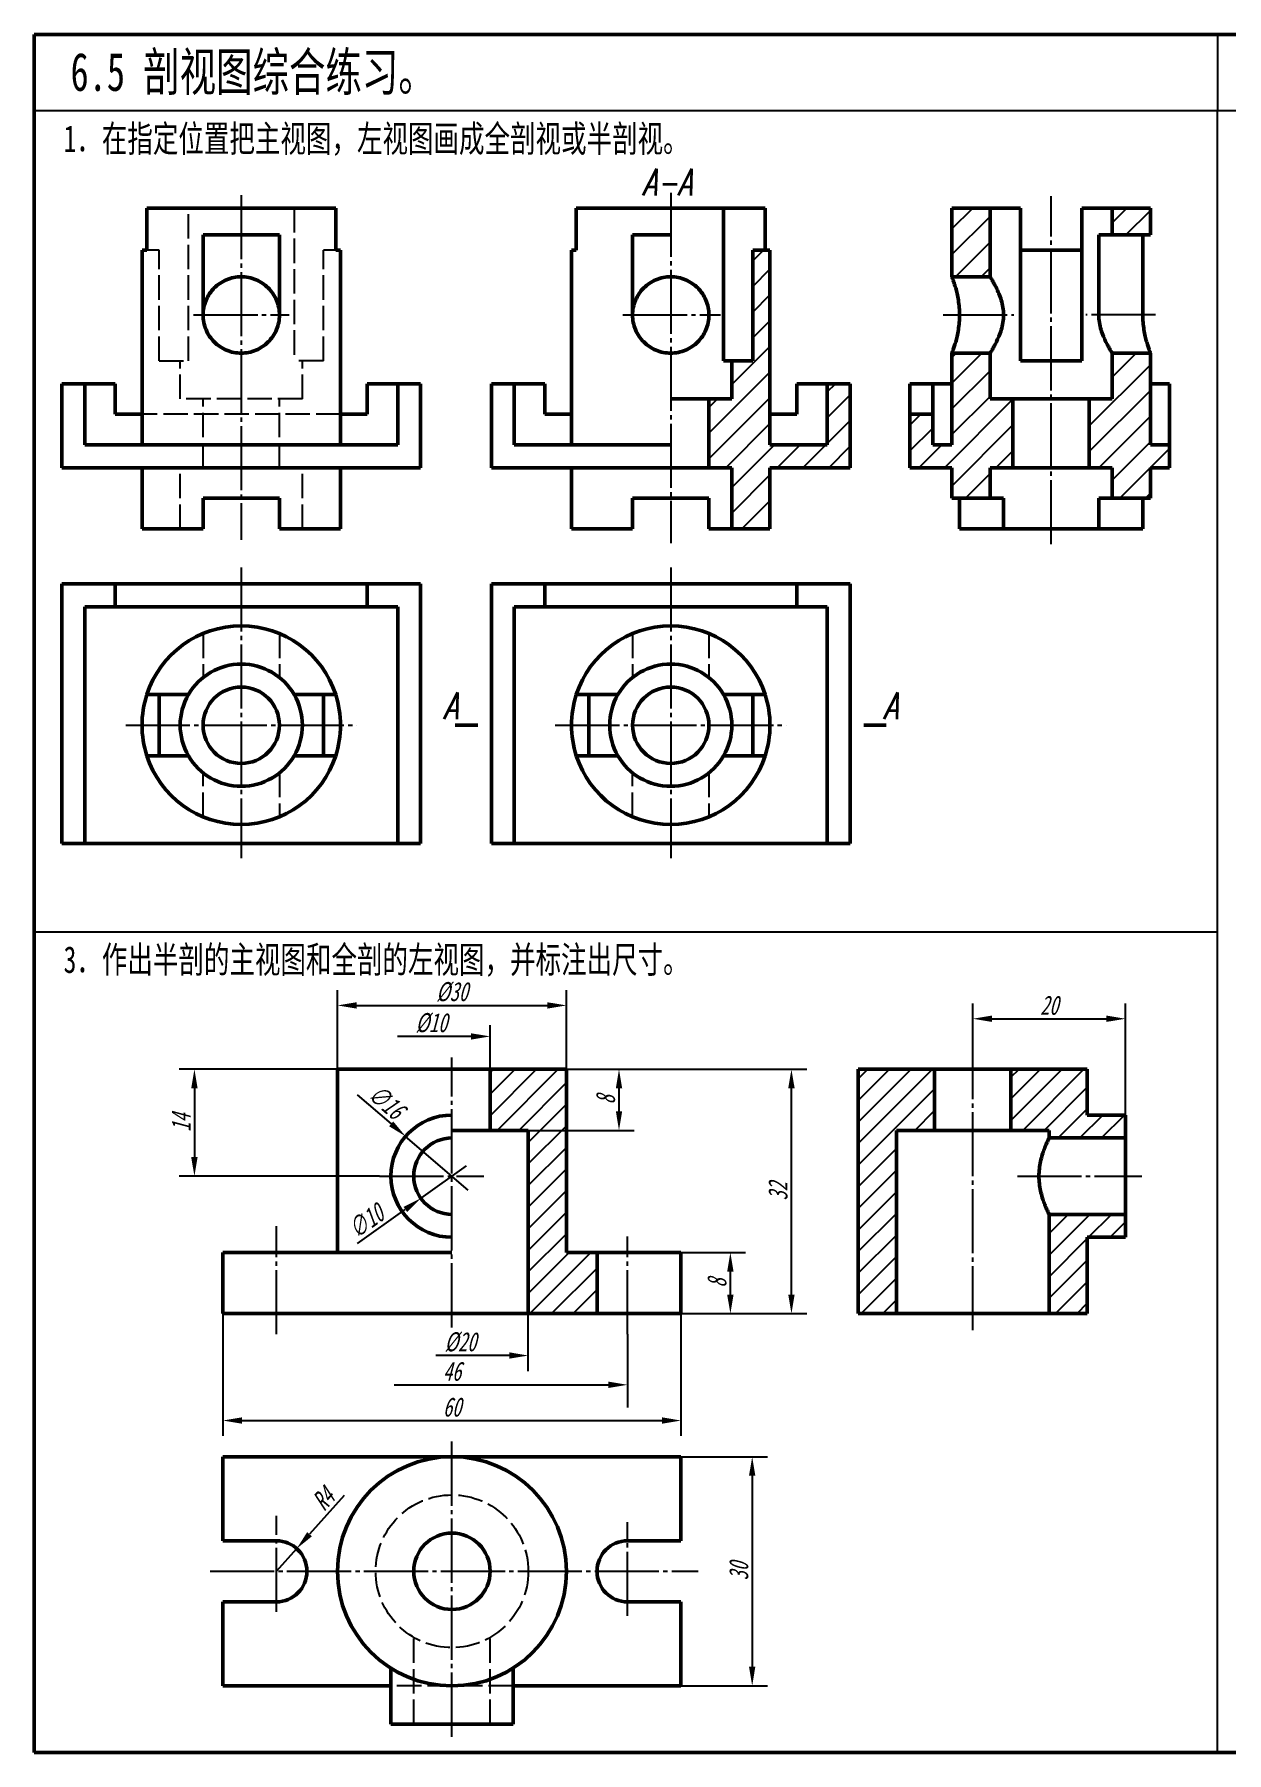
# Model space of a CAD drawing. Header units: millimetres. Extents: x -334 to 3025, y 133 to 867.
# Drawn here: x 1027.1 to 1183.2, y 356.2 to 581.2 of the extents above; entities that cross this region are included whole.
import ezdxf

# ---------------------------------------------------------------- set-up
doc = ezdxf.new("R2010")
doc.units = ezdxf.units.MM
doc.header["$LTSCALE"] = 0.8
doc.header["$PDMODE"] = 33
doc.header["$PDSIZE"] = 1.5
doc.linetypes.add('myCENTER', pattern=[18, 15, -1, 1, -1])
doc.linetypes.add('myHIDDEN', pattern=[5, 4, -1])
doc.layers.get('Defpoints').update_dxf_attribs({"lineweight": 20})
for name, color, linetype, lineweight in [('中心线', 7, 'myCENTER', 25), ('标题文字', 7, 'Continuous', 25), ('答案中心线', 1, 'myCENTER', 25), ('答案剖面线', 1, 'Continuous', 25), ('答案尺寸', 1, 'Continuous', 25), ('答案标注', 1, 'Continuous', 25), ('答案粗实线', 1, 'Continuous', 50), ('粗实线', 7, 'Continuous', 50), ('细实线', 7, 'Continuous', 25), ('虚线', 7, 'myHIDDEN', 25)]:
    doc.layers.add(name, color=color, linetype=linetype, lineweight=lineweight)
doc.styles.add('字母标注-2.5号', font='txt.shx', dxfattribs={"width": 0.7, "oblique": 15, "height": 2.5})
doc.styles.add('尺寸文字1-2.5号', font='SimSun.ttf', dxfattribs={"width": 0.7, "oblique": 15, "height": 2.5})
doc.styles.add('标题汉字1-5号', font='SimSun.ttf', dxfattribs={"width": 0.7, "height": 5})
doc.styles.add('标题汉字2-3.5号', font='SimSun.ttf', dxfattribs={"width": 0.7, "height": 3.5})
doc.dimstyles.new('尺寸25', dxfattribs={"dimtxt": 2.5, "dimasz": 2.5, "dimexe": 2, "dimexo": 0, "dimgap": 0.5, "dimtad": 1, "dimdec": 0, "dimdsep": 46, "dimtxsty": '尺寸文字1-2.5号', "dimcen": 0, "dimadec": 0, "dimazin": 0, "dimtfac": 1, "dimtdec": 0, "dimtmove": 0, "dimatfit": 3, "dimfxl": 0, "dimarcsym": 0})
pattern_1 = [(45, (1121.2114, 413.7291), (-1.414214, 1.414214), [])]

# ---------------------------------------------------------------- blocks, each defined once
blk = doc.blocks.new('*D4')
at = {"layer": 'Defpoints', "color": 0}
for p in [(1066.76, 445.73), (1048.02, 431.73), (1072.27, 431.73)]:
    blk.add_point(p, dxfattribs=at)
at = {"layer": '答案尺寸', "color": 0, "lineweight": -2}
for p, q in [((1066.76, 445.73), (1046.02, 445.73)), ((1048.02, 443.23), (1048.02, 434.23)), ((1072.27, 431.73), (1046.02, 431.73))]:
    blk.add_line(p, q, dxfattribs=at)
at = {"layer": '答案尺寸', "color": 0}
for points in [[(1047.6, 443.23), (1048.44, 443.23), (1048.02, 445.73)], [(1047.6, 434.23), (1048.44, 434.23), (1048.02, 431.73)]]:
    blk.add_solid(points, dxfattribs=at)
at = {"layer": '答案尺寸', "color": 0, "insert": (1046.27, 438.73), "char_height": 2.5, "attachment_point": 5, "rotation": 90, "style": '尺寸文字1-2.5号'}
blk.add_mtext('14', dxfattribs=at)
blk = doc.blocks.new('*D5')
at = {"layer": 'Defpoints', "color": 0}
for p in [(1096.76, 445.73), (1091.76, 437.73), (1103.64, 437.73)]:
    blk.add_point(p, dxfattribs=at)
at = {"layer": '答案尺寸', "color": 0, "lineweight": -2}
for p, q in [((1096.76, 445.73), (1105.64, 445.73)), ((1103.64, 443.23), (1103.64, 440.23)), ((1091.76, 437.73), (1105.64, 437.73))]:
    blk.add_line(p, q, dxfattribs=at)
at = {"layer": '答案尺寸', "color": 0}
for points in [[(1103.23, 443.23), (1104.06, 443.23), (1103.64, 445.73)], [(1103.23, 440.23), (1104.06, 440.23), (1103.64, 437.73)]]:
    blk.add_solid(points, dxfattribs=at)
at = {"layer": '答案尺寸', "color": 0, "insert": (1101.89, 441.73), "char_height": 2.5, "attachment_point": 5, "rotation": 90, "style": '尺寸文字1-2.5号'}
blk.add_mtext('8', dxfattribs=at)
blk = doc.blocks.new('*D6')
at = {"layer": 'Defpoints', "color": 0}
for p in [(1096.76, 454.09), (1066.76, 445.73), (1096.76, 445.73)]:
    blk.add_point(p, dxfattribs=at)
at = {"layer": '答案尺寸', "color": 0, "lineweight": -2}
for p, q in [((1066.76, 445.73), (1066.76, 456.09)), ((1096.76, 445.73), (1096.76, 456.09)), ((1069.26, 454.09), (1094.26, 454.09))]:
    blk.add_line(p, q, dxfattribs=at)
at = {"layer": '答案尺寸', "color": 0}
for points in [[(1069.26, 454.5), (1069.26, 453.67), (1066.76, 454.09)], [(1094.26, 454.5), (1094.26, 453.67), (1096.76, 454.09)]]:
    blk.add_solid(points, dxfattribs=at)
at = {"layer": '答案尺寸', "color": 0, "insert": (1081.76, 455.84), "char_height": 2.5, "attachment_point": 5, "style": '尺寸文字1-2.5号'}
blk.add_mtext('%%C30', dxfattribs=at)
blk = doc.blocks.new('*D7')
at = {"layer": 'Defpoints', "color": 0}
for p in [(1111.76, 421.73), (1118.23, 421.73), (1111.76, 413.73)]:
    blk.add_point(p, dxfattribs=at)
at = {"layer": '答案尺寸', "color": 0, "lineweight": -2}
for p, q in [((1111.76, 421.73), (1120.23, 421.73)), ((1118.23, 416.23), (1118.23, 419.23)), ((1111.76, 413.73), (1120.23, 413.73))]:
    blk.add_line(p, q, dxfattribs=at)
at = {"layer": '答案尺寸', "color": 0}
for points in [[(1117.81, 419.23), (1118.65, 419.23), (1118.23, 421.73)], [(1117.81, 416.23), (1118.65, 416.23), (1118.23, 413.73)]]:
    blk.add_solid(points, dxfattribs=at)
at = {"layer": '答案尺寸', "color": 0, "insert": (1116.48, 417.73), "char_height": 2.5, "attachment_point": 5, "rotation": 90, "style": '尺寸文字1-2.5号'}
blk.add_mtext('8', dxfattribs=at)
blk = doc.blocks.new('*D8')
at = {"layer": 'Defpoints', "color": 0}
for p in [(1096.76, 445.73), (1126.23, 445.73), (1111.76, 413.73)]:
    blk.add_point(p, dxfattribs=at)
at = {"layer": '答案尺寸', "color": 0, "lineweight": -2}
for p, q in [((1096.76, 445.73), (1128.23, 445.73)), ((1126.23, 416.23), (1126.23, 443.23)), ((1111.76, 413.73), (1128.23, 413.73))]:
    blk.add_line(p, q, dxfattribs=at)
at = {"layer": '答案尺寸', "color": 0}
for points in [[(1125.81, 443.23), (1126.65, 443.23), (1126.23, 445.73)], [(1125.81, 416.23), (1126.65, 416.23), (1126.23, 413.73)]]:
    blk.add_solid(points, dxfattribs=at)
at = {"layer": '答案尺寸', "color": 0, "insert": (1124.48, 429.73), "char_height": 2.5, "attachment_point": 5, "rotation": 90, "style": '尺寸文字1-2.5号'}
blk.add_mtext('32', dxfattribs=at)
blk = doc.blocks.new('*D9')
at = {"layer": 'Defpoints', "color": 0}
for p in [(1169.99, 452.34), (1149.99, 448.97), (1169.99, 439.73)]:
    blk.add_point(p, dxfattribs=at)
at = {"layer": '答案尺寸', "color": 0, "lineweight": -2}
for p, q in [((1149.99, 448.97), (1149.99, 454.34)), ((1152.49, 452.34), (1167.49, 452.34)), ((1169.99, 439.73), (1169.99, 454.34))]:
    blk.add_line(p, q, dxfattribs=at)
at = {"layer": '答案尺寸', "color": 0}
for points in [[(1152.49, 452.76), (1152.49, 451.93), (1149.99, 452.34)], [(1167.49, 452.76), (1167.49, 451.93), (1169.99, 452.34)]]:
    blk.add_solid(points, dxfattribs=at)
at = {"layer": '答案尺寸', "color": 0, "insert": (1159.99, 454.09), "char_height": 2.5, "attachment_point": 5, "style": '尺寸文字1-2.5号'}
blk.add_mtext('20', dxfattribs=at)
blk = doc.blocks.new('*D10')
at = {"layer": 'Defpoints', "color": 0}
for p in [(1111.76, 394.99), (1111.76, 364.99), (1121.09, 364.99)]:
    blk.add_point(p, dxfattribs=at)
at = {"layer": '答案尺寸', "color": 0, "lineweight": -2}
for p, q in [((1111.76, 394.99), (1123.09, 394.99)), ((1121.09, 392.49), (1121.09, 367.49)), ((1111.76, 364.99), (1123.09, 364.99))]:
    blk.add_line(p, q, dxfattribs=at)
at = {"layer": '答案尺寸', "color": 0}
for points in [[(1120.67, 392.49), (1121.5, 392.49), (1121.09, 394.99)], [(1120.67, 367.49), (1121.5, 367.49), (1121.09, 364.99)]]:
    blk.add_solid(points, dxfattribs=at)
at = {"layer": '答案尺寸', "color": 0, "insert": (1119.34, 379.99), "char_height": 2.5, "attachment_point": 5, "rotation": 90, "style": '尺寸文字1-2.5号'}
blk.add_mtext('30', dxfattribs=at)
blk = doc.blocks.new('*D11')
at = {"layer": 'Defpoints', "color": 0}
for p in [(1061.43, 382.97), (1058.76, 379.99)]:
    blk.add_point(p, dxfattribs=at)
at = {"layer": '答案尺寸', "color": 0, "lineweight": -2}
for p, q in [((1067.63, 389.9), (1063.1, 384.83)), ((1058.76, 379.99), (1061.43, 382.97))]:
    blk.add_line(p, q, dxfattribs=at)
at = {"layer": '答案尺寸', "color": 0}
blk.add_solid([(1062.79, 385.11), (1063.41, 384.56), (1061.43, 382.97)], dxfattribs=at)
at = {"layer": '答案尺寸', "color": 0, "insert": (1064.89, 389.46), "char_height": 2.5, "attachment_point": 5, "rotation": 48.1573, "style": '尺寸文字1-2.5号'}
blk.add_mtext('R4', dxfattribs=at)
blk = doc.blocks.new('*D12')
at = {"layer": 'Defpoints', "color": 0}
for p in [(1051.76, 413.73), (1111.76, 413.73), (1111.76, 399.73)]:
    blk.add_point(p, dxfattribs=at)
at = {"layer": '答案尺寸', "color": 0, "lineweight": -2}
for p, q in [((1051.76, 413.73), (1051.76, 397.73)), ((1111.76, 413.73), (1111.76, 397.73)), ((1054.26, 399.73), (1109.26, 399.73))]:
    blk.add_line(p, q, dxfattribs=at)
at = {"layer": '答案尺寸', "color": 0}
for points in [[(1054.26, 400.15), (1054.26, 399.31), (1051.76, 399.73)], [(1109.26, 400.15), (1109.26, 399.31), (1111.76, 399.73)]]:
    blk.add_solid(points, dxfattribs=at)
at = {"layer": '答案尺寸', "color": 0, "insert": (1081.76, 401.48), "char_height": 2.5, "attachment_point": 5, "style": '尺寸文字1-2.5号'}
blk.add_mtext('60', dxfattribs=at)

msp = doc.modelspace()

# ---------------------------------------------------------------- hatches: boundary and pattern name
at = {"layer": '答案剖面线'}
h = msp.add_hatch(dxfattribs=at)
h.set_pattern_fill('ANSI31', color=256, scale=0.75, style=0)
h.set_pattern_definition([(45, (898.9467, 314.2004), (-1.683798, 1.683798), [])])
h.paths.add_polyline_path([(1152.25, 524.5), (1155.25, 524.5), (1155.25, 533.5), (1152.25, 533.5), (1152.25, 539.5), (1147.25, 539.5), (1147.25, 527.5), (1144.75, 527.5), (1144.75, 531.5), (1141.75, 531.5), (1141.75, 524.5), (1147.25, 524.5), (1147.25, 520.5), (1152.25, 520.5)])
h.paths.add_polyline_path([(1152.25, 558.5), (1147.25, 558.5), (1147.25, 549.5), (1152.25, 549.5)])
h.paths.add_polyline_path([(1173.25, 555), (1173.25, 558.5), (1168.25, 558.5), (1168.25, 555)])
h.paths.add_polyline_path([(1173.25, 539.5), (1168.25, 539.5), (1168.25, 533.5), (1165.25, 533.5), (1165.25, 524.5), (1168.25, 524.5), (1168.25, 520.5), (1173.25, 520.5), (1173.25, 524.5), (1175.75, 524.5), (1175.75, 527.5), (1173.25, 527.5)])
h = msp.add_hatch(dxfattribs=at)
h.set_pattern_fill('ANSI31', color=256, scale=0.75, style=0)
h.set_pattern_definition([(45, (910.7062, 314.2004), (-1.683798, 1.683798), [])])
h.paths.add_polyline_path([(1123.42, 553), (1121.17, 553), (1121.17, 538.5), (1118.42, 538.5), (1118.42, 533.5), (1115.42, 533.5), (1115.42, 524.5), (1118.42, 524.5), (1118.42, 516.5), (1123.42, 516.5), (1123.42, 524.5), (1133.92, 524.5), (1133.92, 535.5), (1130.92, 535.5), (1130.92, 527.5), (1123.42, 527.5)])
h = msp.add_hatch(dxfattribs=at)
h.set_pattern_fill('_USER', color=256, scale=2, angle=45, style=0, pattern_type=0)
h.set_pattern_definition([(45, (1111.7599, 413.7291), (-1.41421, 1.41421), [])])
h.paths.add_polyline_path([(1091.76, 413.73), (1100.76, 413.73), (1100.76, 421.73), (1096.76, 421.73), (1096.76, 445.73), (1086.76, 445.73), (1086.76, 437.73), (1091.76, 437.73)])
h = msp.add_hatch(dxfattribs=at)
h.set_pattern_fill('_USER', color=256, scale=2, angle=45, style=0, pattern_type=0)
h.set_pattern_definition(pattern_1)
h.paths.add_polyline_path([(1134.99, 445.73), (1134.99, 413.73), (1139.99, 413.73), (1139.99, 437.73), (1144.99, 437.73), (1144.99, 445.73)])
h = msp.add_hatch(dxfattribs=at)
h.set_pattern_fill('_USER', color=256, scale=2, angle=45, style=0, pattern_type=0)
h.set_pattern_definition(pattern_1)
h.paths.add_polyline_path([(1154.99, 445.73), (1154.99, 437.73), (1159.99, 437.73), (1159.99, 436.73), (1169.99, 436.73), (1169.99, 439.73), (1164.99, 439.73), (1164.99, 445.73)])
h = msp.add_hatch(dxfattribs=at)
h.set_pattern_fill('_USER', color=256, scale=2, angle=45, style=0, pattern_type=0)
h.set_pattern_definition(pattern_1)
h.paths.add_polyline_path([(1164.99, 423.73), (1169.99, 423.73), (1169.99, 426.73), (1159.99, 426.73), (1159.99, 413.73), (1164.99, 413.73)])

# ---------------------------------------------------------------- linework, layer by layer
for p, q in [((1182.05, 356.24), (1182.05, 571.24)), ((1027.05, 463.74), (1182.05, 463.74))]:
    msp.add_line(p, q)
at = {"layer": '中心线', "ltscale": 0.7}
for p, q in [((1110.42, 560.5), (1110.42, 514.62)), ((1054.16, 560.19), (1054.16, 515.05)), ((1160.25, 514.47), (1160.25, 560.05)), ((1047.91, 544.5), (1060.42, 544.5)), ((1104.16, 544.5), (1116.93, 544.5)), ((1054.16, 511.44), (1054.16, 473.38)), ((1110.42, 511.44), (1110.42, 473.38)), ((1039.04, 490.78), (1069.29, 490.78)), ((1095.3, 490.78), (1125.55, 490.78)), ((1149.99, 411.56), (1149.99, 448.97)), ((1081.76, 411.93), (1081.76, 447.27)), ((1072.27, 431.73), (1085.92, 431.73)), ((1155.83, 431.73), (1172.14, 431.73)), ((1058.76, 411.03), (1058.76, 425.19)), ((1104.76, 411.03), (1104.76, 423.85)), ((1081.76, 358.33), (1081.76, 397.02)), ((1058.76, 374.67), (1058.76, 387.23)), ((1104.76, 374.14), (1104.76, 386.43)), ((1050.07, 379.99), (1114.01, 379.99))]:
    msp.add_line(p, q, dxfattribs=at)
at = {"layer": '答案中心线', "ltscale": 0.7}
for p, q in [((1146.09, 544.5), (1155.37, 544.5)), ((1173.93, 544.5), (1164.8, 544.5))]:
    msp.add_line(p, q, dxfattribs=at)
at = {"layer": '答案尺寸'}
for p, q in [((1084.26, 450.03), (1074.63, 450.03)), ((1086.76, 445.73), (1086.76, 451.48)), ((1069.36, 442.39), (1073.8, 438.57)), ((1083.88, 429.91), (1075.69, 436.94)), ((1083.64, 433.07), (1077.69, 428.83)), ((1069.38, 422.9), (1075.65, 427.37)), ((1091.76, 406.19), (1091.76, 413.73)), ((1104.76, 411.03), (1104.76, 401.42)), ((1089.26, 408.24), (1079.63, 408.24)), ((1074.21, 404.41), (1102.26, 404.41))]:
    msp.add_line(p, q, dxfattribs=at)
for points in [[(1084.26, 450.44), (1084.26, 449.61), (1086.76, 450.03)], [(1074.07, 438.89), (1073.53, 438.26), (1075.69, 436.94)], [(1075.41, 427.71), (1075.9, 427.03), (1077.69, 428.83)], [(1089.26, 408.66), (1089.26, 407.83), (1091.76, 408.24)], [(1102.26, 404.82), (1102.26, 403.99), (1104.76, 404.41)]]:
    msp.add_solid(points, dxfattribs=at)
at = {"layer": '答案标注', "const_width": 0.5}
for points in [[(1085.17, 490.78), (1082.17, 490.78)], [(1135.67, 490.78), (1138.67, 490.78)]]:
    msp.add_lwpolyline(points, dxfattribs=at)
at = {"layer": '答案粗实线', "extrusion": (0, 1, 2.22045e-16)}
for p, q in [((1098.05, 558.5), (1110.42, 558.5)), ((1098.05, 558.5), (1098.05, 553)), ((1110.42, 558.5), (1117.35, 558.5)), ((1117.35, 538.5), (1117.35, 558.5)), ((1117.35, 558.5), (1122.79, 558.5)), ((1122.79, 558.5), (1122.79, 553)), ((1105.42, 544.5), (1105.42, 555)), ((1105.42, 555), (1110.42, 555)), ((1098.05, 553), (1097.42, 553)), ((1097.42, 527.5), (1097.42, 553)), ((1123.42, 553), (1121.17, 553)), ((1121.17, 553), (1121.17, 538.5)), ((1123.42, 527.5), (1123.42, 553)), ((1117.35, 538.5), (1118.42, 538.5)), ((1118.42, 538.5), (1118.42, 533.5)), ((1121.17, 538.5), (1118.42, 538.5)), ((1086.92, 535.5), (1086.92, 524.5)), ((1086.92, 535.5), (1089.92, 535.5)), ((1089.92, 535.5), (1093.92, 535.5)), ((1089.92, 527.5), (1089.92, 535.5)), ((1093.92, 531.5), (1093.92, 535.5)), ((1115.42, 533.5), (1110.42, 533.5)), ((1115.42, 533.5), (1115.42, 524.5)), ((1118.42, 533.5), (1115.42, 533.5)), ((1126.92, 535.5), (1130.92, 535.5)), ((1126.92, 535.5), (1126.92, 531.5)), ((1130.92, 535.5), (1130.92, 527.5)), ((1133.92, 535.5), (1130.92, 535.5)), ((1133.92, 524.5), (1133.92, 535.5)), ((1097.42, 531.5), (1093.92, 531.5)), ((1126.92, 531.5), (1123.42, 531.5)), ((1110.42, 527.5), (1089.92, 527.5)), ((1130.92, 527.5), (1123.42, 527.5)), ((1110.42, 524.5), (1086.92, 524.5)), ((1097.42, 516.5), (1097.42, 524.5)), ((1110.42, 524.5), (1115.42, 524.5)), ((1115.42, 524.5), (1118.42, 524.5)), ((1118.42, 524.5), (1118.42, 516.5)), ((1123.42, 524.5), (1133.92, 524.5)), ((1123.42, 516.5), (1123.42, 524.5)), ((1105.42, 516.5), (1105.42, 520.5)), ((1105.42, 520.5), (1110.42, 520.5)), ((1115.42, 520.5), (1110.42, 520.5)), ((1115.42, 516.5), (1115.42, 520.5)), ((1105.42, 516.5), (1097.42, 516.5)), ((1118.42, 516.5), (1115.42, 516.5)), ((1118.42, 516.5), (1123.42, 516.5))]:
    msp.add_line(p, q, dxfattribs=at)
at = {"layer": '答案粗实线', "extrusion": (2.22045e-16, 1, -4.93038e-32)}
for p, q in [((1147.25, 558.5), (1147.25, 549.5)), ((1152.25, 558.5), (1147.25, 558.5)), ((1152.25, 558.5), (1156.25, 558.5)), ((1152.25, 549.5), (1152.25, 558.5)), ((1156.25, 538.5), (1156.25, 558.5)), ((1164.25, 558.5), (1164.25, 538.5)), ((1164.25, 558.5), (1168.25, 558.5)), ((1168.25, 558.5), (1168.25, 555)), ((1173.25, 558.5), (1168.25, 558.5)), ((1173.25, 555), (1173.25, 558.5)), ((1166.5, 555), (1166.5, 544.5)), ((1168.25, 555), (1166.5, 555)), ((1168.25, 555), (1173.25, 555)), ((1172.25, 555), (1172.25, 544.5)), ((1164.25, 553), (1156.25, 553)), ((1147.25, 549.5), (1152.25, 549.5)), ((1147.25, 539.5), (1147.25, 527.5)), ((1152.25, 539.5), (1147.25, 539.5)), ((1152.25, 533.5), (1152.25, 539.5)), ((1156.25, 538.5), (1164.25, 538.5)), ((1168.25, 539.5), (1168.25, 533.5)), ((1173.25, 539.5), (1168.25, 539.5)), ((1173.25, 527.5), (1173.25, 539.5)), ((1141.75, 535.5), (1144.75, 535.5)), ((1141.75, 531.5), (1141.75, 535.5)), ((1144.75, 535.5), (1147.25, 535.5)), ((1144.75, 535.5), (1144.75, 531.5)), ((1155.25, 533.5), (1152.25, 533.5)), ((1165.25, 533.5), (1155.25, 533.5)), ((1155.25, 524.5), (1155.25, 533.5)), ((1165.25, 533.5), (1165.25, 524.5)), ((1168.25, 533.5), (1165.25, 533.5)), ((1173.25, 535.5), (1175.75, 535.5)), ((1175.75, 535.5), (1175.75, 527.5)), ((1141.75, 531.5), (1141.75, 524.5)), ((1144.75, 531.5), (1141.75, 531.5)), ((1144.75, 527.5), (1144.75, 531.5)), ((1147.25, 527.5), (1144.75, 527.5)), ((1175.75, 527.5), (1173.25, 527.5)), ((1175.75, 524.5), (1175.75, 527.5)), ((1141.75, 524.5), (1147.25, 524.5)), ((1147.25, 524.5), (1147.25, 520.5)), ((1152.25, 524.5), (1155.25, 524.5)), ((1152.25, 520.5), (1152.25, 524.5)), ((1155.25, 524.5), (1165.25, 524.5)), ((1165.25, 524.5), (1168.25, 524.5)), ((1168.25, 524.5), (1168.25, 520.5)), ((1173.25, 524.5), (1175.75, 524.5)), ((1173.25, 520.5), (1173.25, 524.5)), ((1147.25, 520.5), (1152.25, 520.5)), ((1148.25, 516.5), (1148.25, 520.5)), ((1154.01, 520.5), (1152.25, 520.5)), ((1154.01, 516.5), (1154.01, 520.5)), ((1166.5, 520.5), (1166.5, 516.5)), ((1168.25, 520.5), (1166.5, 520.5)), ((1168.25, 520.5), (1173.25, 520.5)), ((1172.25, 520.5), (1172.25, 516.5)), ((1154.01, 516.5), (1148.25, 516.5)), ((1166.5, 516.5), (1154.01, 516.5)), ((1172.25, 516.5), (1166.5, 516.5))]:
    msp.add_line(p, q, dxfattribs=at)
at = {"layer": '答案粗实线', "extrusion": (0, 1, 0)}
for p, q in [((1086.76, 437.73), (1086.76, 445.73)), ((1134.99, 445.73), (1134.99, 413.73)), ((1144.99, 445.73), (1134.99, 445.73)), ((1144.99, 445.73), (1154.99, 445.73)), ((1144.99, 437.73), (1144.99, 445.73)), ((1154.99, 445.73), (1154.99, 437.73)), ((1164.99, 445.73), (1154.99, 445.73)), ((1164.99, 439.73), (1164.99, 445.73)), ((1169.99, 439.73), (1164.99, 439.73)), ((1169.99, 436.73), (1169.99, 439.73)), ((1091.76, 437.73), (1081.76, 437.73)), ((1091.76, 413.73), (1091.76, 437.73)), ((1139.99, 413.73), (1139.99, 437.73)), ((1139.99, 437.73), (1144.99, 437.73)), ((1154.99, 437.73), (1144.99, 437.73)), ((1154.99, 437.73), (1159.99, 437.73)), ((1159.99, 437.73), (1159.99, 436.73)), ((1159.99, 436.73), (1169.99, 436.73)), ((1169.99, 436.73), (1169.99, 426.73)), ((1159.99, 426.73), (1159.99, 413.73)), ((1169.99, 426.73), (1159.99, 426.73)), ((1169.99, 423.73), (1169.99, 426.73)), ((1164.99, 413.73), (1164.99, 423.73)), ((1164.99, 423.73), (1169.99, 423.73)), ((1100.76, 413.73), (1100.76, 421.73)), ((1134.99, 413.73), (1139.99, 413.73)), ((1159.99, 413.73), (1139.99, 413.73)), ((1159.99, 413.73), (1164.99, 413.73))]:
    msp.add_line(p, q, dxfattribs=at)
at = {"layer": '答案粗实线'}
for points, knots in [([(1110.42, 549.5), (1110.09, 549.5), (1109.76, 549.47), (1109.11, 549.34), (1108.78, 549.24), (1108.17, 548.98), (1107.88, 548.82), (1107.34, 548.45), (1107.1, 548.25), (1106.66, 547.82), (1106.46, 547.57), (1106.1, 547.03), (1105.94, 546.74), (1105.68, 546.13), (1105.58, 545.81), (1105.45, 545.16), (1105.42, 544.82), (1105.42, 544.5)], [7.798182, 7.798182, 7.798182, 7.798182, 8.769088, 8.769088, 9.739994, 9.739994, 10.7109, 10.7109, 11.681806, 11.681806, 12.660446, 12.660446, 13.639085, 13.639085, 14.617725, 14.617725, 15.596365, 15.596365, 15.596365, 15.596365]), ([(1115.42, 544.5), (1115.42, 544.82), (1115.38, 545.16), (1115.25, 545.81), (1115.15, 546.13), (1114.9, 546.74), (1114.74, 547.03), (1114.38, 547.57), (1114.17, 547.82), (1113.74, 548.25), (1113.49, 548.45), (1112.95, 548.82), (1112.66, 548.98), (1112.05, 549.24), (1111.73, 549.34), (1111.07, 549.47), (1110.74, 549.5), (1110.42, 549.5)], [0, 0, 0, 0, 0.97864, 0.97864, 1.957279, 1.957279, 2.935919, 2.935919, 3.914559, 3.914559, 4.885465, 4.885465, 5.856371, 5.856371, 6.827277, 6.827277, 7.798182, 7.798182, 7.798182, 7.798182]), ([(1147.25, 539.5), (1147.25, 539.5), (1147.26, 539.53), (1147.31, 539.66), (1147.35, 539.75), (1147.44, 540.01), (1147.5, 540.17), (1147.62, 540.54), (1147.68, 540.74), (1147.81, 541.18), (1147.87, 541.43), (1147.99, 541.97), (1148.05, 542.27), (1148.15, 542.88), (1148.19, 543.2), (1148.24, 543.85), (1148.25, 544.18), (1148.25, 544.5), (1148.25, 544.82), (1148.24, 545.14), (1148.19, 545.79), (1148.15, 546.11), (1148.05, 546.73), (1147.99, 547.02), (1147.87, 547.56), (1147.81, 547.81), (1147.68, 548.25), (1147.62, 548.46), (1147.5, 548.83), (1147.44, 548.99), (1147.35, 549.24), (1147.31, 549.34), (1147.26, 549.47), (1147.25, 549.5), (1147.25, 549.5)], [22.858976, 22.858976, 22.858976, 22.858976, 23.811027, 23.811027, 24.763077, 24.763077, 25.715128, 25.715128, 26.667178, 26.667178, 27.620042, 27.620042, 28.572907, 28.572907, 29.525771, 29.525771, 30.478635, 30.478635, 30.478635, 31.431499, 31.431499, 32.384363, 32.384363, 33.337227, 33.337227, 34.290091, 34.290091, 35.242142, 35.242142, 36.194193, 36.194193, 37.146243, 37.146243, 38.098294, 38.098294, 38.098294, 38.098294]), ([(1154.01, 544.5), (1154.01, 544.82), (1153.98, 545.16), (1153.88, 545.81), (1153.8, 546.13), (1153.62, 546.74), (1153.52, 547.03), (1153.3, 547.57), (1153.18, 547.82), (1152.97, 548.25), (1152.86, 548.45), (1152.66, 548.82), (1152.57, 548.98), (1152.42, 549.24), (1152.35, 549.34), (1152.27, 549.47), (1152.25, 549.5), (1152.25, 549.5)], [0, 0, 0, 0, 0.97864, 0.97864, 1.957279, 1.957279, 2.935919, 2.935919, 3.914559, 3.914559, 4.885465, 4.885465, 5.856371, 5.856371, 6.827277, 6.827277, 7.798182, 7.798182, 7.798182, 7.798182]), ([(1110.42, 539.5), (1110.1, 539.5), (1109.77, 539.53), (1109.12, 539.66), (1108.8, 539.75), (1108.19, 540.01), (1107.89, 540.17), (1107.35, 540.54), (1107.1, 540.74), (1106.66, 541.18), (1106.45, 541.43), (1106.09, 541.97), (1105.93, 542.27), (1105.67, 542.88), (1105.58, 543.2), (1105.45, 543.85), (1105.42, 544.18), (1105.42, 544.5)], [7.619659, 7.619659, 7.619659, 7.619659, 8.571709, 8.571709, 9.52376, 9.52376, 10.47581, 10.47581, 11.427861, 11.427861, 12.380725, 12.380725, 13.333589, 13.333589, 14.286453, 14.286453, 15.239317, 15.239317, 15.239317, 15.239317]), ([(1110.42, 539.5), (1110.74, 539.5), (1111.07, 539.53), (1111.73, 539.66), (1112.05, 539.76), (1112.66, 540.02), (1112.95, 540.18), (1113.49, 540.54), (1113.74, 540.75), (1114.17, 541.18), (1114.38, 541.43), (1114.74, 541.96), (1114.9, 542.25), (1115.15, 542.86), (1115.25, 543.19), (1115.38, 543.84), (1115.42, 544.17), (1115.42, 544.5)], [23.394547, 23.394547, 23.394547, 23.394547, 24.365453, 24.365453, 25.336359, 25.336359, 26.307265, 26.307265, 27.278171, 27.278171, 28.256811, 28.256811, 29.23545, 29.23545, 30.21409, 30.21409, 31.19273, 31.19273, 31.19273, 31.19273]), ([(1152.25, 539.5), (1152.25, 539.5), (1152.27, 539.53), (1152.35, 539.66), (1152.42, 539.76), (1152.57, 540.02), (1152.66, 540.18), (1152.86, 540.54), (1152.97, 540.75), (1153.18, 541.18), (1153.3, 541.43), (1153.52, 541.96), (1153.62, 542.25), (1153.8, 542.86), (1153.88, 543.19), (1153.98, 543.84), (1154.01, 544.17), (1154.01, 544.5)], [23.394547, 23.394547, 23.394547, 23.394547, 24.365453, 24.365453, 25.336359, 25.336359, 26.307265, 26.307265, 27.278171, 27.278171, 28.256811, 28.256811, 29.23545, 29.23545, 30.21409, 30.21409, 31.19273, 31.19273, 31.19273, 31.19273]), ([(1166.5, 544.5), (1166.5, 544.17), (1166.52, 543.84), (1166.63, 543.19), (1166.7, 542.86), (1166.88, 542.25), (1166.99, 541.96), (1167.21, 541.43), (1167.32, 541.18), (1167.54, 540.75), (1167.64, 540.54), (1167.85, 540.18), (1167.94, 540.02), (1168.09, 539.76), (1168.15, 539.66), (1168.23, 539.53), (1168.25, 539.5), (1168.25, 539.5)], [0, 0, 0, 0, 0.97864, 0.97864, 1.957279, 1.957279, 2.935919, 2.935919, 3.914559, 3.914559, 4.885465, 4.885465, 5.856371, 5.856371, 6.827277, 6.827277, 7.798182, 7.798182, 7.798182, 7.798182]), ([(1172.25, 544.5), (1172.25, 544.18), (1172.27, 543.85), (1172.32, 543.2), (1172.36, 542.88), (1172.45, 542.27), (1172.51, 541.97), (1172.64, 541.43), (1172.7, 541.18), (1172.83, 540.74), (1172.89, 540.54), (1173.01, 540.17), (1173.06, 540.01), (1173.16, 539.75), (1173.19, 539.66), (1173.24, 539.53), (1173.25, 539.5), (1173.25, 539.5)], [0, 0, 0, 0, 0.952864, 0.952864, 1.905728, 1.905728, 2.858592, 2.858592, 3.811457, 3.811457, 4.763507, 4.763507, 5.715558, 5.715558, 6.667608, 6.667608, 7.619659, 7.619659, 7.619659, 7.619659]), ([(1159.99, 426.73), (1159.99, 426.73), (1159.98, 426.76), (1159.91, 426.89), (1159.86, 426.99), (1159.74, 427.24), (1159.67, 427.4), (1159.51, 427.77), (1159.43, 427.98), (1159.26, 428.41), (1159.18, 428.66), (1159.01, 429.2), (1158.93, 429.49), (1158.8, 430.11), (1158.74, 430.43), (1158.67, 431.08), (1158.65, 431.41), (1158.65, 432.05), (1158.67, 432.38), (1158.74, 433.03), (1158.8, 433.35), (1158.93, 433.97), (1159.01, 434.26), (1159.18, 434.8), (1159.26, 435.05), (1159.43, 435.48), (1159.51, 435.69), (1159.67, 436.05), (1159.74, 436.21), (1159.86, 436.47), (1159.91, 436.57), (1159.98, 436.7), (1159.99, 436.73), (1159.99, 436.73)], [7.687811, 7.687811, 7.687811, 7.687811, 8.647476, 8.647476, 9.607141, 9.607141, 10.566805, 10.566805, 11.52647, 11.52647, 12.488758, 12.488758, 13.451046, 13.451046, 14.413334, 14.413334, 15.375622, 15.375622, 16.33791, 16.33791, 17.300198, 17.300198, 18.262486, 18.262486, 19.224774, 19.224774, 20.184439, 20.184439, 21.144104, 21.144104, 22.103768, 22.103768, 23.063433, 23.063433, 23.063433, 23.063433])]:
    msp.add_open_spline(points, degree=3, knots=knots, dxfattribs=at)
at = {"layer": '粗实线'}
for p, q in [((1027.05, 581.24), (1027.05, 356.24)), ((1337.05, 581.24), (1027.05, 581.24)), ((1030.66, 509.28), (1030.66, 475.28)), ((1037.66, 509.28), (1030.66, 509.28)), ((1037.66, 506.28), (1037.66, 509.28)), ((1037.66, 509.28), (1070.66, 509.28)), ((1077.66, 509.28), (1070.66, 509.28)), ((1070.66, 509.28), (1070.66, 506.28)), ((1077.66, 475.28), (1077.66, 509.28)), ((1086.92, 509.28), (1086.92, 475.28)), ((1093.92, 509.28), (1086.92, 509.28)), ((1093.92, 506.28), (1093.92, 509.28)), ((1093.92, 509.28), (1126.92, 509.28)), ((1133.92, 509.28), (1126.92, 509.28)), ((1126.92, 509.28), (1126.92, 506.28)), ((1133.92, 475.28), (1133.92, 509.28)), ((1033.66, 475.28), (1033.66, 506.28)), ((1033.66, 506.28), (1037.66, 506.28)), ((1070.66, 506.28), (1037.66, 506.28)), ((1070.66, 506.28), (1074.66, 506.28)), ((1074.66, 506.28), (1074.66, 475.28)), ((1089.92, 475.28), (1089.92, 506.28)), ((1089.92, 506.28), (1093.92, 506.28)), ((1126.92, 506.28), (1093.92, 506.28)), ((1126.92, 506.28), (1130.92, 506.28)), ((1130.92, 506.28), (1130.92, 475.28)), ((1041.79, 494.78), (1047.23, 494.78)), ((1043.41, 494.78), (1043.41, 486.78)), ((1061.09, 494.78), (1066.53, 494.78)), ((1064.91, 486.78), (1064.91, 494.78)), ((1098.05, 494.78), (1103.49, 494.78)), ((1099.67, 494.78), (1099.67, 486.78)), ((1117.35, 494.78), (1122.79, 494.78)), ((1121.17, 486.78), (1121.17, 494.78)), ((1047.23, 486.78), (1041.79, 486.78)), ((1066.53, 486.78), (1061.09, 486.78)), ((1103.49, 486.78), (1098.05, 486.78)), ((1122.79, 486.78), (1117.35, 486.78)), ((1030.66, 475.28), (1033.66, 475.28)), ((1074.66, 475.28), (1033.66, 475.28)), ((1074.66, 475.28), (1077.66, 475.28)), ((1086.92, 475.28), (1089.92, 475.28)), ((1130.92, 475.28), (1089.92, 475.28)), ((1130.92, 475.28), (1133.92, 475.28)), ((1051.76, 383.99), (1051.76, 394.99)), ((1051.76, 394.99), (1081.76, 394.99)), ((1081.76, 394.99), (1111.76, 394.99)), ((1111.76, 394.99), (1111.76, 383.99)), ((1058.76, 383.99), (1051.76, 383.99)), ((1104.76, 383.99), (1111.76, 383.99)), ((1051.76, 364.99), (1051.76, 375.99)), ((1051.76, 375.99), (1058.76, 375.99)), ((1111.76, 375.99), (1104.76, 375.99)), ((1111.76, 375.99), (1111.76, 364.99)), ((1073.76, 359.99), (1073.76, 367.3)), ((1089.76, 359.99), (1089.76, 367.3)), ((1073.76, 364.99), (1051.76, 364.99)), ((1111.76, 364.99), (1089.76, 364.99)), ((1089.76, 359.99), (1073.76, 359.99)), ((1027.05, 356.24), (1337.05, 356.24))]:
    msp.add_line(p, q, dxfattribs=at)
at = {"layer": '粗实线', "extrusion": (0, 1, 2.22045e-16)}
for p, q in [((1041.79, 558.5), (1066.53, 558.5)), ((1041.79, 558.5), (1041.79, 553)), ((1066.53, 553), (1066.53, 558.5)), ((1049.16, 555), (1059.16, 555)), ((1049.16, 544.5), (1049.16, 555)), ((1059.16, 555), (1059.16, 544.5)), ((1041.79, 553), (1041.16, 553)), ((1041.16, 527.5), (1041.16, 553)), ((1067.16, 553), (1066.53, 553)), ((1067.16, 527.5), (1067.16, 553)), ((1030.66, 535.5), (1030.66, 524.5)), ((1030.66, 535.5), (1033.66, 535.5)), ((1033.66, 527.5), (1033.66, 535.5)), ((1033.66, 535.5), (1037.66, 535.5)), ((1037.66, 531.5), (1037.66, 535.5)), ((1070.66, 535.5), (1074.66, 535.5)), ((1070.66, 535.5), (1070.66, 531.5)), ((1074.66, 535.5), (1077.66, 535.5)), ((1074.66, 535.5), (1074.66, 527.5)), ((1077.66, 535.5), (1077.66, 524.5)), ((1041.16, 531.5), (1037.66, 531.5)), ((1070.66, 531.5), (1067.16, 531.5)), ((1074.66, 527.5), (1033.66, 527.5)), ((1077.66, 524.5), (1030.66, 524.5)), ((1041.16, 516.5), (1041.16, 524.5)), ((1067.16, 516.5), (1067.16, 524.5)), ((1049.16, 516.5), (1049.16, 520.5)), ((1049.16, 520.5), (1059.16, 520.5)), ((1059.16, 520.5), (1059.16, 516.5)), ((1049.16, 516.5), (1041.16, 516.5)), ((1067.16, 516.5), (1059.16, 516.5))]:
    msp.add_line(p, q, dxfattribs=at)
at = {"layer": '粗实线', "extrusion": (0, 1, 0)}
for p, q in [((1096.76, 445.73), (1066.76, 445.73)), ((1066.76, 421.73), (1066.76, 445.73)), ((1096.76, 421.73), (1096.76, 445.73)), ((1051.76, 413.73), (1051.76, 421.73)), ((1081.76, 421.73), (1051.76, 421.73)), ((1111.76, 421.73), (1096.76, 421.73)), ((1111.76, 413.73), (1111.76, 421.73)), ((1051.76, 413.73), (1111.76, 413.73))]:
    msp.add_line(p, q, dxfattribs=at)
at = {"layer": '粗实线'}
for centre, radius in [((1054.16, 490.78), 5), ((1110.42, 490.78), 5), ((1081.76, 379.99), 15), ((1081.76, 379.99), 5)]:
    msp.add_circle(centre, radius, dxfattribs=at)
for centre, radius, start, end in [((1054.16, 490.78), 13, 17.9202, 162.0798), ((1110.42, 490.78), 13, 17.9202, 162.0798), ((1054.16, 490.78), 8, 30, 150), ((1110.42, 490.78), 8, 30, 150), ((1054.16, 490.78), 13, 162.0798, 197.9202), ((1054.16, 490.78), 8, 150, 210), ((1054.16, 490.78), 8, 330, 30), ((1054.16, 490.78), 13, 342.0798, 17.9202), ((1110.42, 490.78), 13, 162.0798, 197.9202), ((1110.42, 490.78), 8, 150, 210), ((1110.42, 490.78), 8, 330, 30), ((1110.42, 490.78), 13, 342.0798, 17.9202), ((1054.16, 490.78), 13, 197.9202, 342.0798), ((1054.16, 490.78), 8, 210, 330), ((1110.42, 490.78), 13, 197.9202, 342.0798), ((1110.42, 490.78), 8, 210, 330), ((1081.76, 431.73), 8, 90, 270), ((1081.76, 431.73), 5, 90, 270), ((1058.76, 379.99), 4, 270, 90), ((1104.76, 379.99), 4, 90, 270)]:
    msp.add_arc(centre, radius, start, end, dxfattribs=at)
for points, knots in [([(1059.16, 544.5), (1059.16, 544.82), (1059.13, 545.16), (1058.99, 545.81), (1058.9, 546.13), (1058.64, 546.74), (1058.48, 547.03), (1058.12, 547.57), (1057.91, 547.82), (1057.48, 548.25), (1057.23, 548.45), (1056.7, 548.82), (1056.4, 548.98), (1055.79, 549.24), (1055.47, 549.34), (1054.81, 549.47), (1054.48, 549.5), (1053.83, 549.5), (1053.5, 549.47), (1052.85, 549.34), (1052.53, 549.24), (1051.91, 548.98), (1051.62, 548.82), (1051.08, 548.45), (1050.84, 548.25), (1050.4, 547.82), (1050.2, 547.57), (1049.84, 547.03), (1049.68, 546.74), (1049.42, 546.13), (1049.32, 545.81), (1049.19, 545.16), (1049.16, 544.82), (1049.16, 544.5)], [0, 0, 0, 0, 0.97864, 0.97864, 1.957279, 1.957279, 2.935919, 2.935919, 3.914559, 3.914559, 4.885465, 4.885465, 5.856371, 5.856371, 6.827277, 6.827277, 7.798182, 7.798182, 8.769088, 8.769088, 9.739994, 9.739994, 10.7109, 10.7109, 11.681806, 11.681806, 12.660446, 12.660446, 13.639085, 13.639085, 14.617725, 14.617725, 15.596365, 15.596365, 15.596365, 15.596365]), ([(1054.16, 539.5), (1053.84, 539.5), (1053.51, 539.53), (1052.86, 539.66), (1052.54, 539.75), (1051.93, 540.01), (1051.63, 540.17), (1051.09, 540.54), (1050.84, 540.74), (1050.4, 541.18), (1050.2, 541.43), (1049.83, 541.97), (1049.67, 542.27), (1049.41, 542.88), (1049.32, 543.2), (1049.19, 543.85), (1049.16, 544.18), (1049.16, 544.5)], [7.619659, 7.619659, 7.619659, 7.619659, 8.571709, 8.571709, 9.52376, 9.52376, 10.47581, 10.47581, 11.427861, 11.427861, 12.380725, 12.380725, 13.333589, 13.333589, 14.286453, 14.286453, 15.239317, 15.239317, 15.239317, 15.239317]), ([(1059.16, 544.5), (1059.16, 544.18), (1059.13, 543.85), (1059, 543.2), (1058.9, 542.88), (1058.65, 542.27), (1058.49, 541.97), (1058.12, 541.43), (1057.91, 541.18), (1057.47, 540.74), (1057.22, 540.54), (1056.68, 540.17), (1056.39, 540.01), (1055.77, 539.75), (1055.45, 539.66), (1054.8, 539.53), (1054.48, 539.5), (1054.16, 539.5)], [0, 0, 0, 0, 0.952864, 0.952864, 1.905728, 1.905728, 2.858592, 2.858592, 3.811457, 3.811457, 4.763507, 4.763507, 5.715558, 5.715558, 6.667608, 6.667608, 7.619659, 7.619659, 7.619659, 7.619659])]:
    msp.add_open_spline(points, degree=3, knots=knots, dxfattribs=at)
at = {"layer": '细实线'}
for p, q in [((1182.05, 581.24), (1182.05, 571.24)), ((1337.05, 571.24), (1027.05, 571.24))]:
    msp.add_line(p, q, dxfattribs=at)
at = {"layer": '细实线', "extrusion": (0, 1, 2.22045e-16)}
for p, q in [((1098.05, 558.5), (1110.42, 558.5)), ((1098.05, 558.5), (1098.05, 553)), ((1110.42, 558.5), (1117.35, 558.5)), ((1117.35, 558.5), (1122.79, 558.5)), ((1122.79, 558.5), (1122.79, 553)), ((1098.05, 553), (1097.42, 553)), ((1097.42, 531.5), (1097.42, 553)), ((1123.42, 531.5), (1123.42, 553)), ((1086.92, 535.5), (1086.92, 524.5)), ((1086.92, 535.5), (1089.92, 535.5)), ((1089.92, 535.5), (1093.92, 535.5)), ((1093.92, 531.5), (1093.92, 535.5)), ((1126.92, 535.5), (1130.92, 535.5)), ((1126.92, 535.5), (1126.92, 531.5)), ((1133.92, 535.5), (1130.92, 535.5)), ((1133.92, 524.5), (1133.92, 535.5)), ((1097.42, 531.5), (1093.92, 531.5)), ((1126.92, 531.5), (1123.42, 531.5)), ((1097.42, 524.5), (1086.92, 524.5)), ((1097.42, 516.5), (1097.42, 524.5)), ((1123.42, 524.5), (1133.92, 524.5)), ((1123.42, 516.5), (1123.42, 524.5)), ((1105.42, 516.5), (1105.42, 520.5)), ((1105.42, 520.5), (1110.42, 520.5)), ((1115.42, 520.5), (1110.42, 520.5)), ((1115.42, 516.5), (1115.42, 520.5)), ((1105.42, 516.5), (1097.42, 516.5)), ((1118.42, 516.5), (1115.42, 516.5)), ((1118.42, 516.5), (1123.42, 516.5))]:
    msp.add_line(p, q, dxfattribs=at)
at = {"layer": '细实线', "extrusion": (2.22045e-16, 1, -4.93038e-32)}
msp.add_line((1166.5, 516.5), (1154.01, 516.5), dxfattribs=at)
at = {"layer": '细实线', "extrusion": (0, 1, 0)}
msp.add_line((1158.4, 413.73), (1141.59, 413.73), dxfattribs=at)
at = {"layer": '虚线', "extrusion": (0, 1, 2.22045e-16)}
for p, q in [((1047.23, 538.5), (1047.23, 558.5)), ((1061.09, 558.5), (1061.09, 538.5)), ((1043.41, 553), (1041.79, 553)), ((1043.41, 538.5), (1043.41, 553)), ((1064.91, 538.5), (1064.91, 553)), ((1066.53, 553), (1064.91, 553)), ((1043.41, 538.5), (1047.23, 538.5)), ((1046.16, 533.5), (1046.16, 538.5)), ((1064.91, 538.5), (1061.09, 538.5)), ((1062.16, 533.5), (1062.16, 538.5)), ((1062.16, 533.5), (1046.16, 533.5)), ((1049.16, 524.5), (1049.16, 533.5)), ((1059.16, 524.5), (1059.16, 533.5)), ((1067.16, 531.5), (1041.16, 531.5)), ((1046.16, 516.5), (1046.16, 524.5)), ((1062.16, 516.5), (1062.16, 524.5))]:
    msp.add_line(p, q, dxfattribs=at)
at = {"layer": '虚线'}
for p, q in [((1049.16, 502.78), (1049.16, 497.03)), ((1059.16, 502.78), (1059.16, 497.03)), ((1105.42, 502.78), (1105.42, 497.03)), ((1115.42, 502.78), (1115.42, 497.03)), ((1049.16, 478.78), (1049.16, 484.54)), ((1059.16, 484.54), (1059.16, 478.78)), ((1105.42, 478.78), (1105.42, 484.54)), ((1115.42, 484.54), (1115.42, 478.78)), ((1076.76, 359.99), (1076.76, 371.33)), ((1086.76, 359.99), (1086.76, 371.33)), ((1081.76, 364.99), (1073.76, 364.99)), ((1089.76, 364.99), (1081.76, 364.99))]:
    msp.add_line(p, q, dxfattribs=at)
msp.add_circle((1081.76, 379.99), 10, dxfattribs=at)

# ---------------------------------------------------------------- texts
at = {"layer": '标题文字', "width": 0.7}
for s, height, style, p in [('6.5 剖视图综合练习。', 5, '标题汉字1-5号', (1031.79, 573.84)), ('1．在指定位置把主视图，左视图画成全剖视或半剖视。', 3.5, '标题汉字2-3.5号', (1030.89, 565.84)), ('3．作出半剖的主视图和全剖的左视图，并标注出尺寸。', 3.5, '标题汉字2-3.5号', (1030.89, 458.34))]:
    msp.add_text(s, height=height, dxfattribs=dict(at, style=style)).set_placement(p)
at = {"layer": '答案尺寸', "char_height": 2.5, "attachment_point": 5, "style": '尺寸文字1-2.5号'}
for s, insert in [('%%C10', (1079.05, 451.78)), ('%%C20', (1082.85, 409.99)), ('46', (1081.76, 406.16))]:
    msp.add_mtext(s, dxfattribs=dict(at, insert=insert))
for s, insert, rotation in [('∅16', (1073.16, 441.47), 319.3095), ('∅10', (1070.48, 425.84), 35.5009)]:
    msp.add_mtext(s, dxfattribs=dict(at, insert=insert, rotation=rotation))
at = {"layer": '答案标注', "style": '字母标注-2.5号', "oblique": 15, "width": 0.7}
for s, p in [('A-A', (1106.65, 560.13)), ('A', (1080.61, 491.56)), ('A', (1138.23, 491.56))]:
    msp.add_text(s, height=3.5, dxfattribs=at).set_placement(p)

# ---------------------------------------------------------------- dimensions: what is measured, and where the dimension line sits
at = {"layer": '答案尺寸'}
dim = msp.add_linear_dim(base=(1096.76, 454.09), p1=(1066.76, 445.73), p2=(1096.76, 445.73), text='%%C30', dimstyle='尺寸25', dxfattribs=at)
dim.commit()
dim.dimension.update_dxf_attribs({"geometry": '*D6', "text_midpoint": (1081.76, 455.84)})
for base, p1, p2, picture, middle in [((1169.99, 452.34), (1149.99, 448.97), (1169.99, 439.73), '*D9', (1159.99, 454.09)), ((1111.76, 399.73), (1051.76, 413.73), (1111.76, 413.73), '*D12', (1081.76, 401.48))]:
    dim = msp.add_linear_dim(base=base, p1=p1, p2=p2, dimstyle='尺寸25', dxfattribs=at)
    dim.commit()
    dim.dimension.update_dxf_attribs({"geometry": picture, "text_midpoint": middle})
for base, p1, p2, picture, middle in [((1048.02, 431.73), (1066.76, 445.73), (1072.27, 431.73), '*D4', (1046.27, 438.73)), ((1103.64, 437.73), (1096.76, 445.73), (1091.76, 437.73), '*D5', (1101.89, 441.73)), ((1126.23, 445.73), (1111.76, 413.73), (1096.76, 445.73), '*D8', (1124.48, 429.73)), ((1118.23, 421.73), (1111.76, 413.73), (1111.76, 421.73), '*D7', (1116.48, 417.73)), ((1121.09, 364.99), (1111.76, 394.99), (1111.76, 364.99), '*D10', (1119.34, 379.99))]:
    dim = msp.add_linear_dim(base=base, p1=p1, p2=p2, angle=90, dimstyle='尺寸25', dxfattribs=at)
    dim.commit()
    dim.dimension.update_dxf_attribs({"geometry": picture, "text_midpoint": middle})
dim = msp.add_radius_dim(center=(1058.76, 379.99), mpoint=(1061.43, 382.97), dimstyle='尺寸25', dxfattribs=at)
dim.commit()
dim.dimension.update_dxf_attribs({"geometry": '*D11', "text_midpoint": (1064.89, 389.46)})

doc.saveas('drawing.dxf')
